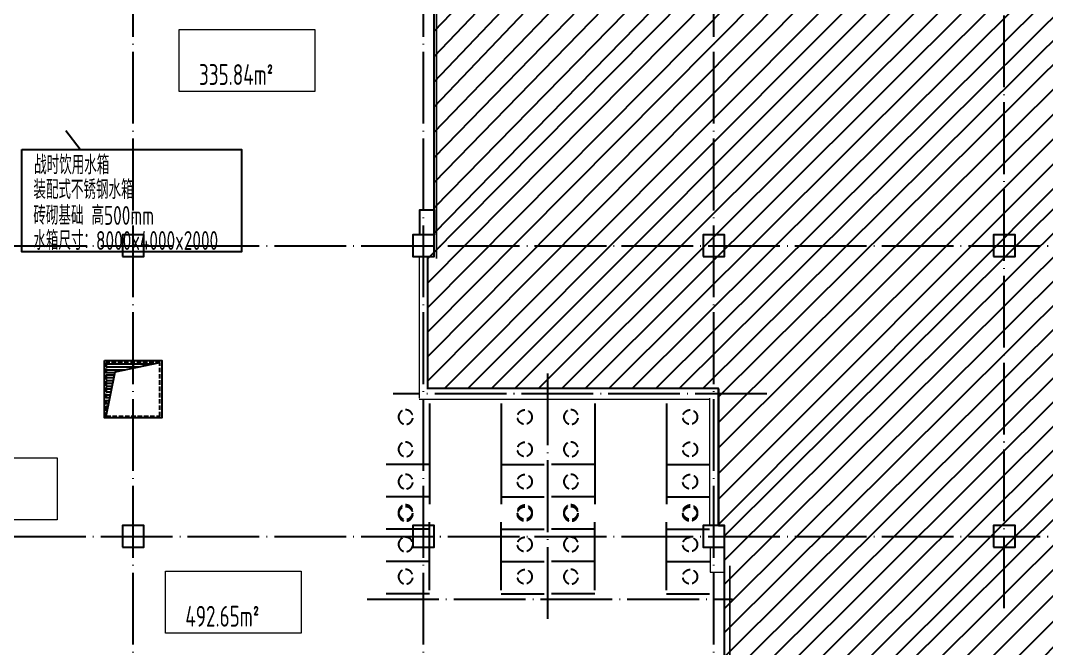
# Model space of a CAD drawing. Extents: x 115549 to 768939, y -502199 to 402497.
# Drawn here: x 417143 to 445760, y -395847 to -378344 of the extents above; entities that cross this region are included whole.
import ezdxf

# ---------------------------------------------------------------- set-up
doc = ezdxf.new("R2010")
doc.units = 0
doc.header["$LTSCALE"] = 1000
doc.header["$MEASUREMENT"] = 0
for name, pattern in [('__DASH', [0.35, 0.25, -0.1]), ('DASH', [0.35, 0.25, -0.1]), ('DOTE', [2.4200000000000004, 2, -0.2, 0.02, -0.2])]:
    doc.linetypes.add(name, pattern=pattern)
for name, color, linetype in [('COLUMN', 9, 'Continuous'), ('DOTE', 16, 'DOTE'), ('人防辅助线', 7, 'Continuous'), ('文字', 3, 'Continuous'), ('给水', 32, 'Continuous')]:
    doc.layers.add(name, color=color, linetype=linetype)
doc.layers.add('renWALL', color=8, linetype='Continuous', lineweight=9)
doc.styles.add('TSSD_Rein', font='tssdeng.shx', dxfattribs={"width": 0.7, "bigfont": 'tssdchn.shx'})

# ---------------------------------------------------------------- blocks, each defined once
blk = doc.blocks.new('qiangzh3333')
at = {"layer": 'COLUMN', "color": 8}
for points in [[(503232901.0353444, 3697120196.178967), (503232901.0353444, 3697120896.178967), (503233301.0353444, 3697120896.178967), (503233301.0353444, 3697120196.178967), (503233301.038847, 3697120196.178967), (503232701.038847, 3697120196.178967), (503232701.038847, 3697119596.178967), (503233301.038847, 3697119596.178967), (503233301.038847, 3697120196.178967)], [(503233126.0353444, 3697115896.262137), (503233126.0353444, 3697119596.178967), (503233301.038847, 3697119596.178967)], [(503241226.0353444, 3697115896.261866), (503241226.0353444, 3697112096.178967), (503241401.038847, 3697112096.178967), (503240801.038847, 3697112096.178967), (503240801.038847, 3697111496.178967), (503241401.0388471, 3697111496.178967), (503241401.038847, 3697112096.178967)]]:
    blk.add_lwpolyline(points, dxfattribs=at)
for points in [[(503224601.038847, 3697119596.178967), (503225201.038847, 3697119596.178967), (503225201.038847, 3697120196.178967), (503224601.038847, 3697120196.178967)], [(503240801.038847, 3697119596.178967), (503241401.038847, 3697119596.178967), (503241401.038847, 3697120196.178967), (503240801.038847, 3697120196.178967)], [(503248901.038847, 3697119596.178967), (503249501.038847, 3697119596.178967), (503249501.038847, 3697120196.178967), (503248901.038847, 3697120196.178967)], [(503224601.038847, 3697111496.178967), (503225201.038847, 3697111496.178967), (503225201.038847, 3697112096.178967), (503224601.038847, 3697112096.178967)], [(503232701.038847, 3697111496.178967), (503233301.038847, 3697111496.178967), (503233301.038847, 3697112096.178967), (503232701.038847, 3697112096.178967)], [(503248901.038847, 3697111496.178967), (503249501.038847, 3697111496.178967), (503249501.038847, 3697112096.178967), (503248901.038847, 3697112096.178967)]]:
    blk.add_lwpolyline(points, close=True, dxfattribs=at)
at = {"layer": 'renWALL', "color": 8}
for points in [[(503232876.0353444, 3697119596.178967), (503232876.0353444, 3697115646.262146)], [(503233126.0353453, 3697115921.262137), (503241226.0353453, 3697115921.261866)], [(503232876.0353436, 3697115621.262146), (503240976.0353436, 3697115621.261875)], [(503240976.0353444, 3697115646.261875), (503240976.0353444, 3697112096.178967)], [(503241001.0353444, 3697111496.178967), (503241001.0353444, 3697110796.178967), (503241401.0353444, 3697110796.178967), (503241401.0353444, 3697111496.178967)]]:
    blk.add_lwpolyline(points, dxfattribs=at)
blk = doc.blocks.new('asfa')
at = {"layer": '人防辅助线'}
for p, q in [((77817352.87754144, 42957868.12308388), (77816152.87756412, 42957868.12308379)), ((77817352.87753692, 42957768.12308388), (77817352.87753482, 42956768.12308388)), ((77817352.8775415, 42956968.12308394), (77816152.87756418, 42956968.12308385)), ((77817352.87753531, 42956068.123084), (77816152.877558, 42956068.12308391)), ((77817352.87756293, 42955168.12308394), (77816152.8775856, 42955168.12308403)), ((77817352.87753692, 42954368.12308394), (77817352.87753482, 42955368.12308394)), ((77817352.87753691, 42953468.123084), (77817352.8775348, 42954468.123084))]:
    blk.add_line(p, q, dxfattribs=at)
at = {"layer": '人防辅助线', "linetype": 'DASH'}
for centre in [(77816692.7821819, 42957393.12308391), (77816692.78217572, 42956493.12308397), (77816692.78217572, 42955643.12308385), (77816692.78218189, 42954743.12308391), (77816692.78218187, 42953843.12308397)]:
    blk.add_circle(centre, 199.9999999999999, dxfattribs=at)
blk = doc.blocks.new('saaaa')
at = {"layer": 'COLUMN', "color": 8}
for p, q in [((504900589.8412767, 3696180993.316199), (504900589.8412767, 3696181693.316199)), ((504900589.8412767, 3696181693.316199), (504900989.8412767, 3696181693.316199)), ((504900989.8412767, 3696181693.316199), (504900989.8412767, 3696180993.316199)), ((504892889.8447793, 3696180993.316199), (504892289.8447793, 3696180993.316199)), ((504892289.8447793, 3696180993.316199), (504892289.8447793, 3696180393.316199)), ((504892889.8447793, 3696180393.316199), (504892889.8447793, 3696180993.316199)), ((504900989.8447793, 3696180993.316199), (504900389.8447793, 3696180993.316199)), ((504900389.8447793, 3696180993.316199), (504900389.8447793, 3696180393.316199)), ((504900989.8412767, 3696180993.316199), (504900989.8447793, 3696180993.316199)), ((504900989.8447793, 3696180393.316199), (504900989.8447793, 3696180993.316199)), ((504909089.8447793, 3696180993.316199), (504908489.8447793, 3696180993.316199)), ((504908489.8447793, 3696180993.316199), (504908489.8447793, 3696180393.316199)), ((504909089.8447793, 3696180393.316199), (504909089.8447793, 3696180993.316199)), ((504892289.8447793, 3696180393.316199), (504892889.8447793, 3696180393.316199)), ((504900389.8447793, 3696180393.316199), (504900989.8447793, 3696180393.316199)), ((504900814.8412767, 3696176693.399369), (504900814.8412767, 3696180393.316199)), ((504900814.8412767, 3696180393.316199), (504900989.8447793, 3696180393.316199)), ((504908489.8447793, 3696180393.316199), (504909089.8447793, 3696180393.316199)), ((504908914.8412767, 3696176693.399098), (504908914.8412767, 3696172893.316199)), ((504892889.8447793, 3696172893.316199), (504892289.8447793, 3696172893.316199)), ((504892289.8447793, 3696172893.316199), (504892289.8447793, 3696172293.316199)), ((504892889.8447793, 3696172293.316199), (504892889.8447793, 3696172893.316199)), ((504900989.8447793, 3696172893.316199), (504900389.8447793, 3696172893.316199)), ((504900389.8447793, 3696172893.316199), (504900389.8447793, 3696172293.316199)), ((504900989.8447793, 3696172293.316199), (504900989.8447793, 3696172893.316199)), ((504909089.8447793, 3696172893.316199), (504908489.8447793, 3696172893.316199)), ((504908489.8447793, 3696172893.316199), (504908489.8447793, 3696172293.316199)), ((504908914.8412767, 3696172893.316199), (504909089.8447793, 3696172893.316199)), ((504909089.8447794, 3696172293.316199), (504909089.8447793, 3696172893.316199)), ((504892289.8447793, 3696172293.316199), (504892889.8447793, 3696172293.316199)), ((504900389.8447793, 3696172293.316199), (504900989.8447793, 3696172293.316199)), ((504908489.8447793, 3696172293.316199), (504909089.8447794, 3696172293.316199))]:
    blk.add_line(p, q, dxfattribs=at)
at = {"layer": 'renWALL', "color": 8}
for p, q in [((504900564.8412767, 3696180393.316199), (504900564.8412767, 3696176443.399377)), ((504900814.8412775, 3696176718.399369), (504908914.8412775, 3696176718.399098)), ((504900564.8412759, 3696176418.399377), (504908664.8412759, 3696176418.399107)), ((504908664.8412767, 3696176443.399107), (504908664.8412767, 3696172893.316199)), ((504908689.8412767, 3696172293.316199), (504908689.8412767, 3696171593.316199)), ((504909089.8412767, 3696171593.316199), (504909089.8412767, 3696172293.316199)), ((504908689.8412767, 3696171593.316199), (504909089.8412767, 3696171593.316199))]:
    blk.add_line(p, q, dxfattribs=at)

msp = doc.modelspace()

# ---------------------------------------------------------------- hatches: boundary and pattern name
h = msp.add_hatch()
h.set_pattern_fill('ANSI31', color=256, scale=300, style=0)
h.set_pattern_definition([(45, (-502804617.7348279, -3696704517.997187), (-336.7596045400932, 336.7596045400933), [])])
edge = h.paths.add_edge_path()
edge.add_line((487447.9249867091, -311971.880719469), (487447.9267028461, -418351.4709918957))
edge.add_line((487447.9267028461, -418351.4709918957), (442183.2992801557, -418351.471722887))
edge.add_line((442183.2992801557, -418351.471722887), (442183.2992801557, -418251.474469469))
edge.add_line((442183.2992801557, -418251.474469469), (437793.2102692018, -418251.4701960544))
edge.add_line((437793.2102692018, -418251.4701960544), (437793.2102692018, -412351.474469469))
edge.add_line((437793.2102692018, -412351.474469469), (440543.2102692018, -412351.4744699459))
edge.add_line((440543.2102692018, -412351.4744699459), (440543.1806011091, -406901.474469469))
edge.add_line((440543.1806011091, -406901.474469469), (437793.1814452896, -406901.4732144336))
edge.add_line((437793.1814452896, -406901.4732144336), (437793.1816869865, -406371.818219469))
edge.add_line((437793.1816869865, -406371.818219469), (436783.3040191422, -406371.818219469))
edge.add_line((436783.3040191422, -406371.818219469), (436783.3040191422, -406221.818219469))
edge.add_line((436783.3040191422, -406221.818219469), (436633.3005165348, -406221.818219469))
edge.add_line((436633.3005165348, -406221.818219469), (436633.3005304227, -401121.818219469))
edge.add_line((436633.3005304227, -401121.818219469), (436783.3040191422, -401121.818219469))
edge.add_line((436783.3040191422, -401121.818219469), (436783.3040191422, -392421.818219469))
edge.add_line((436783.3040191422, -392421.818219469), (436608.3005165348, -392421.818219469))
edge.add_line((436608.3005165348, -392421.818219469), (436608.3006444464, -388596.7353208523))
edge.add_line((436608.3006444464, -388596.7353208523), (428508.3005165348, -388596.7350500087))
edge.add_line((428508.3005165348, -388596.7350500087), (428508.3005165348, -384921.818219469))
edge.add_line((428508.3005165348, -384921.818219469), (428683.3040191422, -384921.818219469))
edge.add_line((428683.3040191422, -384921.818219469), (428683.304012228, -376221.8182189922))
edge.add_line((428683.304012228, -376221.8182189922), (428508.3005165348, -376221.818219469))
edge.add_line((428508.3005165348, -376221.818219469), (428508.3005165348, -374601.8177311878))
edge.add_line((428508.3005165348, -374601.8177311878), (427793.1806020627, -374601.810406969))
edge.add_line((427793.1806020627, -374601.810406969), (427793.1806020627, -370751.8177311878))
edge.add_line((427793.1806020627, -370751.8177311878), (431993.1790192018, -370751.8177311878))
edge.add_line((431993.1790192018, -370751.8177311878), (431993.1802368055, -373548.6485813122))
edge.add_line((431993.1802368055, -373548.6485813122), (435543.1790192018, -373548.6485813122))
edge.add_line((435543.1790192018, -373548.6485813122), (435543.1806039701, -374851.810406969))
edge.add_line((435543.1806039701, -374851.810406969), (436633.372784842, -374851.8173578243))
edge.add_line((436633.372784842, -374851.8173578243), (436633.372784842, -372654.7353165607))
edge.add_line((436633.372784842, -372654.7353165607), (444708.3005223165, -372654.7353165607))
edge.add_line((444708.3005223165, -372654.7353165607), (444708.3005239854, -370521.8182199459))
edge.add_line((444708.3005239854, -370521.8182199459), (444883.3040192018, -370521.8182199459))
edge.add_line((444883.3040192018, -370521.8182199459), (444883.3040191422, -370371.081891344))
edge.add_line((444883.3040191422, -370371.081891344), (468723.3352687249, -370371.818219469))
edge.add_line((468723.3352687249, -370371.818219469), (468723.3352692018, -364601.817730711))
edge.add_line((468723.3352692018, -364601.817730711), (469183.3042626868, -364601.817730711))
edge.add_line((469183.3042626868, -364601.817730711), (469183.3042626271, -356121.818219469))
edge.add_line((469183.3042626271, -356121.818219469), (469008.2980733404, -356121.8182204227))
edge.add_line((469008.2980733404, -356121.8182204227), (469008.2980496178, -351696.8959663372))
edge.add_line((469008.2980496178, -351696.8959663372), (477108.2980425248, -351696.8959620456))
edge.add_line((477108.2980425248, -351696.8959620456), (477108.2980425248, -348621.818219469))
edge.add_line((477108.2980425248, -348621.818219469), (477283.3040191422, -348621.818219469))
edge.add_line((477283.3040191422, -348621.818219469), (477283.3040191422, -339921.818219469))
edge.add_line((477283.3040191422, -339921.818219469), (477108.2980362067, -339921.818219469))
edge.add_line((477108.2980362067, -339921.818219469), (477108.2980362067, -336321.818219469))
edge.add_line((477108.2980362067, -336321.818219469), (477283.3040191422, -336321.818219469))
edge.add_line((477283.3040191422, -336321.818219469), (477283.3040191422, -329421.818219469))
edge.add_line((477283.3040191422, -329421.818219469), (476683.3040191422, -329421.818219469))
edge.add_line((476683.3040191422, -329421.818219469), (476683.3040191422, -329571.818219469))
edge.add_line((476683.3040191422, -329571.818219469), (473221.3155569325, -329571.818219469))
edge.add_line((473221.3155569325, -329571.818219469), (473221.3154337297, -326572.2017543773))
edge.add_line((473221.3154337297, -326572.2017543773), (470421.4152434955, -326572.2017043094))
edge.add_line((470421.4152434955, -326572.2017043094), (470421.4152434359, -324321.880719469))
edge.add_line((470421.4152434359, -324321.880719469), (468221.3977692018, -324321.880719469))
edge.add_line((468221.3977692018, -324321.880719469), (468221.3977692018, -323021.8799822788))
edge.add_line((468221.3977692018, -323021.8799822788), (467971.3977672348, -323021.8799827556))
edge.add_line((467971.3977672348, -323021.8799827556), (467971.3977672348, -318071.880719469))
edge.add_line((467971.3977672348, -318071.880719469), (469121.3353527675, -318071.880719469))
edge.add_line((469121.3353527675, -318071.880719469), (469121.3353527675, -314471.880719469))
edge.add_line((469121.3353527675, -314471.880719469), (475471.3977692018, -314471.880719469))
edge.add_line((475471.3977692018, -314471.880719469), (475471.3977692018, -313671.880719469))
edge.add_line((475471.3977692018, -313671.880719469), (480196.3977692018, -313671.8807199459))
edge.add_line((480196.3977692018, -313671.8807199459), (480196.3977692018, -312046.880719469))
edge.add_line((480196.3977692018, -312046.880719469), (481171.3977691422, -312046.880719469))
edge.add_line((481171.3977691422, -312046.880719469), (481171.3977691422, -311971.880719469))
edge.add_line((481171.3977691422, -311971.880719469), (487447.9249866495, -311967.4831555347))

# ---------------------------------------------------------------- linework, layer by layer
msp.add_line((418809.2651716957, -381935.9356592159), (418404.2651716957, -381421.818219469))
msp.add_lwpolyline([(436783.3040191422, -401121.818219469), (436783.3040191422, -392421.818219469), (436608.3005165348, -392421.818219469), (436608.3006444464, -388596.7353208523), (428508.3005165348, -388596.7350500087), (428508.3005165348, -384921.818219469), (428683.3040191422, -384921.818219469), (428683.304012228, -376221.8182189922), (428508.3005165348, -376221.818219469), (428508.3005165348, -374601.8177311878), (427793.1806020627, -374601.810406969), (427793.1806020627, -370751.8177311878), (431993.1790192018, -370751.8177311878), (431993.1802368055, -373548.6485813122), (435543.1790192018, -373548.6485813122), (435543.1806039701, -374851.810406969), (436633.372784842, -374851.8173578243), (436633.372784842, -372654.7353165607), (444708.3005223165, -372654.7353165607), (444708.3005239854, -370521.8182199459), (444883.3040192018, -370521.8182199459), (444883.3040191422, -370371.081891344), (468723.3352687249, -370371.818219469)])
at = {"linetype": 'DASH', "const_width": 50}
for points in [[(428748.7135001908, -377016.4930274944), (428748.7135001908, -384981.9547408085)], [(436930.2243558059, -393542.1532023411), (436930.2243558059, -401322.3522174816)]]:
    msp.add_lwpolyline(points, dxfattribs=at)
at = {"color": 0}
msp.add_lwpolyline([(417184.3947928438, -381935.9356592159), (423302.7666807065, -381935.9356592159), (423302.7666807065, -384792.363158987), (417184.3947928438, -384792.363158987)], close=True, dxfattribs=at)
at = {"layer": 'DOTE', "color": 1}
for p, q in [((420283.3005161176, -422356.4703486423), (420283.3005161176, -308021.8283446293)), ((428383.3005161176, -422356.4703486423), (428383.3005161176, -308021.8283446293)), ((436483.3005161176, -422356.4703486423), (436483.3005161176, -308021.8283446293)), ((444583.3005161176, -394721.818219469), (444583.3005161176, -308021.8283446293)), ((225783.3005161176, -384621.818219469), (452683.2992716322, -384621.818219469)), ((431852.7405860315, -395021.7209990482), (431852.7405860315, -388073.9896800976)), ((437957.2519680152, -388746.7353165607), (427538.789515842, -388746.7353165607)), ((225783.3005161176, -392721.818219469), (452683.2992716322, -392721.818219469)), ((426808.5749070535, -394471.7384589176), (437002.1125705133, -394471.7384589176))]:
    msp.add_line(p, q, dxfattribs=at)
at = {"layer": '文字', "color": 6, "lineweight": 15}
for points in [[(421567.4294317851, -378597.0225918751), (425354.3122215758, -378597.0225918751), (425354.3122215758, -380323.4225934009), (421567.4294317851, -380323.4225934009)], [(414375.379629005, -390534.5373809795), (418162.2624187956, -390534.5373809795), (418162.2624187956, -392260.9373825054), (414375.379629005, -392260.9373825054)], [(421186.0165199528, -393695.5535214405), (424972.8993097434, -393695.5535214405), (424972.8993097434, -395421.9535229664), (421186.0165199528, -395421.9535229664)]]:
    msp.add_lwpolyline(points, close=True, dxfattribs=at)
at = {"layer": '给水'}
for p, q in [((419533.3005161176, -387917.568219469), (420815.4278477321, -387917.568219469)), ((419533.3005161176, -387996.943219469), (420437.424720932, -387996.943219469)), ((419533.3005161176, -388076.318219469), (420059.421594132, -388076.318219469)), ((419533.3005161176, -388155.693219469), (419776.5515484104, -388155.693219469)), ((419533.3005161176, -388217.568219469), (419765.4679604063, -388217.568219469)), ((419533.3005161176, -388296.943219469), (419749.502362896, -388296.943219469)), ((419533.3005161176, -388376.318219469), (419733.5367654453, -388376.318219469)), ((419533.3005161176, -388455.693219469), (419717.5711679349, -388455.693219469)), ((419533.3005161176, -388535.068219469), (419701.6055704842, -388535.068219469)), ((419533.3005161176, -388614.443219469), (419685.6399729738, -388614.443219469)), ((419533.3005161176, -388693.818219469), (419669.6743755231, -388693.818219469)), ((419533.3005161176, -388773.193219469), (419653.7087780128, -388773.193219469)), ((419533.3005161176, -388852.568219469), (419637.743180562, -388852.568219469)), ((419533.3005161176, -388931.943219469), (419621.7775831113, -388931.943219469)), ((419533.3005161176, -389011.318219469), (419605.811985601, -389011.318219469)), ((419533.3005161176, -389090.693219469), (419589.8463881502, -389090.693219469)), ((419533.3005161176, -389170.068219469), (419573.8807906399, -389170.068219469)), ((419533.3005161176, -389249.443219469), (419557.9151931892, -389249.443219469))]:
    msp.add_line(p, q, dxfattribs=at)
msp.add_lwpolyline([(419483.3005161176, -387821.818219469), (421083.3005161176, -387821.818219469), (421083.3005161176, -389421.818219469), (419483.3005161176, -389421.818219469)], close=True, dxfattribs=at)
msp.add_lwpolyline([(419523.243446816, -389421.818219469), (419782.1689495931, -388134.5371258716), (421033.3005161176, -387871.818219469)], dxfattribs=at)
at = {"layer": '给水', "linetype": '__DASH', "ltscale": 0.5}
msp.add_lwpolyline([(421033.3005161176, -387871.818219469), (419533.3005161176, -387871.818219469), (419533.3005161176, -389371.818219469), (421033.3005161176, -389371.818219469)], close=True, dxfattribs=at)
for points in [[(420283.3005161176, -387874.7804296474), (420283.3005161176, -388029.3069961529)], [(420583.3005161176, -387966.3114855747), (420583.3005161176, -387874.7804296474)]]:
    msp.add_lwpolyline(points, dxfattribs=at)

# ---------------------------------------------------------------- block references
msp.add_blockref('saaaa', (-504472306.5407606, -3696565314.398091))
at = {"xscale": -1, "rotation": 180}
for p in [(-77388806.30420806, 42564446.38776751), (-77384194.57703687, 42564446.38776751), (-77388806.30421247, 42563546.38776751), (-77384194.577042, 42563546.38776751)]:
    msp.add_blockref('asfa', p, dxfattribs=at)
at = {"rotation": 180}
for p in [(78247899.45090954, 42564446.38776751), (78252511.17808, 42564446.38776751), (78247899.45090453, 42563546.38776751), (78252511.178075, 42563546.38776751)]:
    msp.add_blockref('asfa', p, dxfattribs=at)
at = {"layer": 'renWALL', "color": 8}
msp.add_blockref('qiangzh3333', (-502804617.7348283, -3697504517.997187), dxfattribs=at)

# ---------------------------------------------------------------- texts
at = {"layer": '文字', "color": 7, "lineweight": 15, "style": 'TSSD_Rein', "width": 0.7}
for s, p in [('335.84m%%1402%%141%%141', (422122.1573143492, -380139.747529314)), ('492.65m%%1402%%141%%141', (421740.7444025169, -395238.2784588794))]:
    msp.add_text(s, height=580, dxfattribs=at).set_placement(p)
at = {"layer": '文字', "color": 7, "style": 'TSSD_Rein', "width": 0.7}
for s, p in [('战时饮用水箱', (417523.0251850972, -382630.0387161236)), ('装配式不锈钢水箱 ', (417502.0695411453, -383317.9945800762)), ('砖砌基础 高500mm ', (417502.0695411453, -384038.7698185901)), ('水箱尺寸：8000x4000x2000', (417502.0695411453, -384737.6190684299))]:
    msp.add_text(s, height=525.2625, dxfattribs=at).set_placement(p)

doc.saveas('drawing.dxf')
